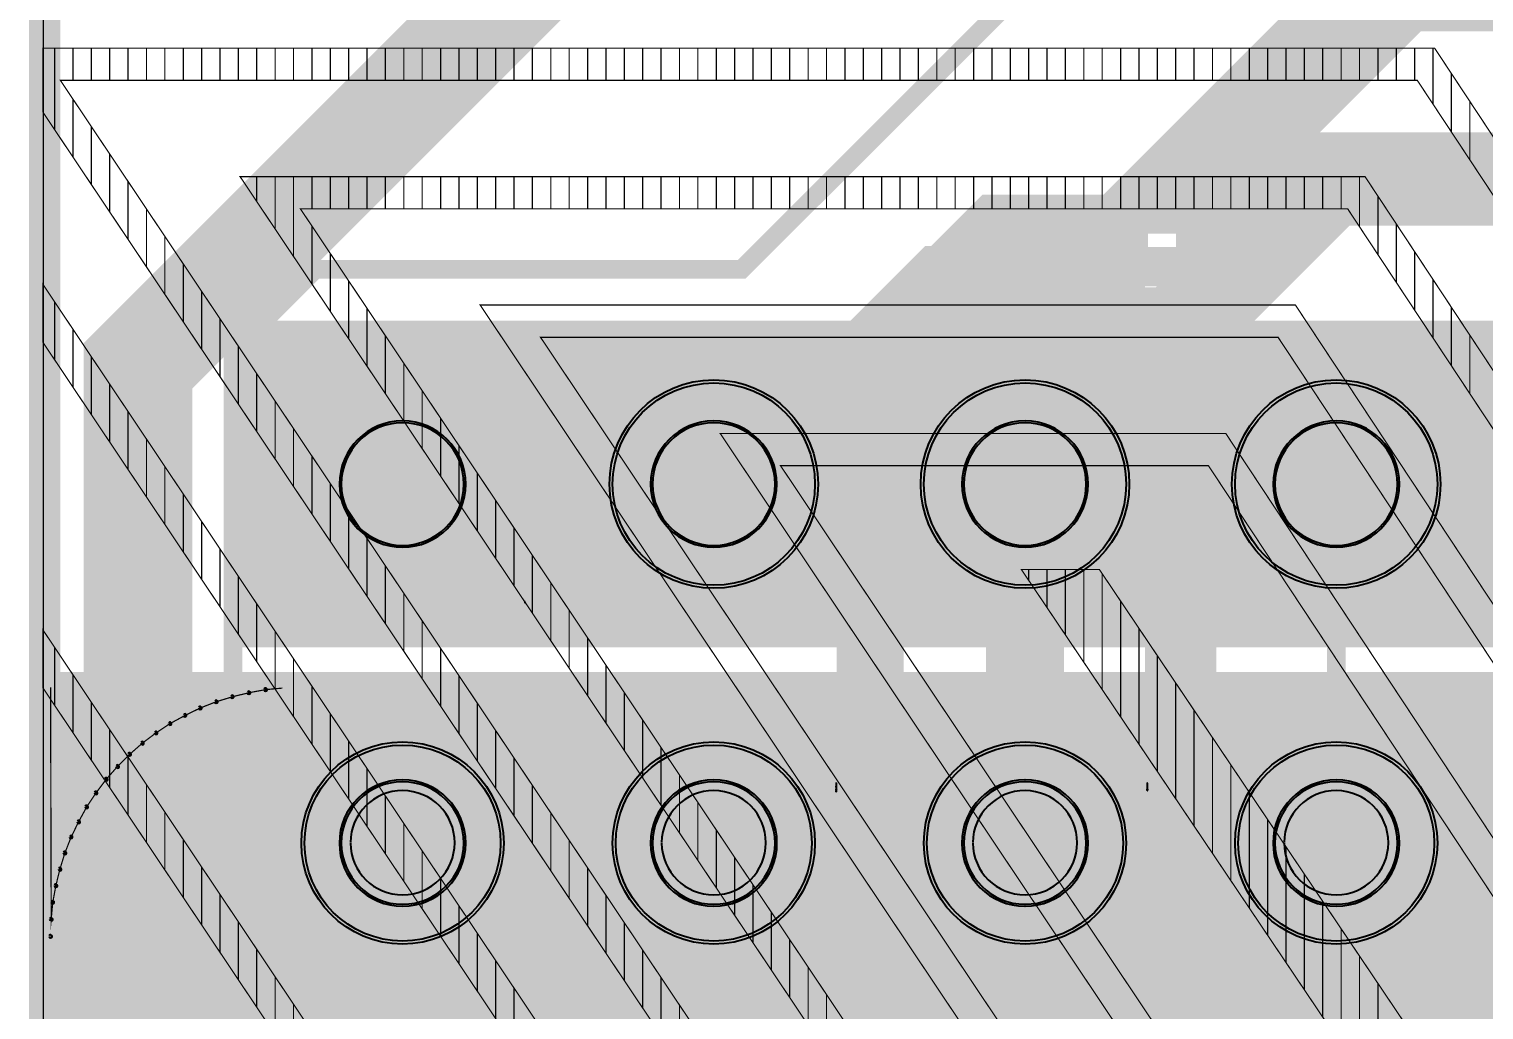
# Model space of a CAD drawing. Extents: x -57 to 2380, y -38 to 1737.
# Drawn here: x -5 to 462.4, y 1083 to 1398.2 of the extents above; entities that cross this region are included whole.
import ezdxf

# ---------------------------------------------------------------- set-up
doc = ezdxf.new("R2010")
doc.units = 9
for name, color, linetype, true_color in [('BoardOutline', 7, 'Continuous', 0xff00ff), ('BottomLayer', 7, 'Continuous', 0x0000ff), ('BottomSolderMaskLayer', 7, 'Continuous', 0xaa00ff), ('Document', 7, 'Continuous', 0xffffff), ('Multi-Layer', 7, 'Continuous', 0xc0c0c0), ('TopLayer', 7, 'Continuous', 0xff0000), ('TopSilkLayer', 7, 'Continuous', 0xffff00), ('TopSolderMaskLayer', 7, 'Continuous', 0x800080)]:
    doc.layers.add(name, color=color, linetype=linetype, true_color=true_color)

msp = doc.modelspace()

# ---------------------------------------------------------------- hatches: boundary and pattern name
at = {"layer": 'BottomSolderMaskLayer'}
for points in [[(81.5, 1218.47), (81.5, 1285.47), (148.5, 1285.47), (148.5, 1218.47)], [(181.5, 1251.97, 1), (248.5, 1251.97, 1)], [(281.5, 1251.97, 1), (348.5, 1251.97, 1)], [(381.5, 1251.97, 1), (448.5, 1251.97, 1)], [(82.5, 1136.61, 1), (147.5, 1136.61, 1)], [(182.5, 1136.61, 1), (247.5, 1136.61, 1)], [(282.5, 1136.61, 1), (347.5, 1136.61, 1)], [(382.5, 1136.61, 1), (447.5, 1136.61, 1)]]:
    msp.add_hatch(color=256, dxfattribs=at).paths.add_polyline_path(points)
at = {"layer": 'Document'}
for points in [[(765, 1201.97), (765, 1301.97), (65, 1301.97), (65, 1201.97)], [(830, 1191.61), (5, 1191.61), (5, 486.61), (830, 486.61)]]:
    msp.add_hatch(color=256, dxfattribs=at).paths.add_polyline_path(points)
at = {"layer": 'Multi-Layer'}
for points in [[(82.5, 1219.47), (82.5, 1284.47), (147.5, 1284.47), (147.5, 1219.47)], [(182.5, 1251.97, 1), (247.5, 1251.97, 1)], [(282.5, 1251.97, 1), (347.5, 1251.97, 1)], [(382.5, 1251.97, 1), (447.5, 1251.97, 1)], [(83.5, 1136.61, 1), (146.5, 1136.61, 1)], [(183.5, 1136.61, 1), (246.5, 1136.61, 1)], [(283.5, 1136.61, 1), (346.5, 1136.61, 1)], [(383.5, 1136.61, 1), (446.5, 1136.61, 1)]]:
    msp.add_hatch(color=256, dxfattribs=at).paths.add_polyline_path(points)
at = {"layer": 'TopSolderMaskLayer'}
for points in [[(81.5, 1218.47), (81.5, 1285.47), (148.5, 1285.47), (148.5, 1218.47)], [(181.5, 1251.97, 1), (248.5, 1251.97, 1)], [(281.5, 1251.97, 1), (348.5, 1251.97, 1)], [(381.5, 1251.97, 1), (448.5, 1251.97, 1)], [(82.5, 1136.61, 1), (147.5, 1136.61, 1)], [(182.5, 1136.61, 1), (247.5, 1136.61, 1)], [(282.5, 1136.61, 1), (347.5, 1136.61, 1)], [(382.5, 1136.61, 1), (447.5, 1136.61, 1)]]:
    msp.add_hatch(color=256, dxfattribs=at).paths.add_polyline_path(points)

# ---------------------------------------------------------------- linework, layer by layer
at = {"layer": 'BoardOutline', "const_width": 10}
msp.add_lwpolyline([(0, 1555.11), (0, 118.11)], dxfattribs=at)
at = {"layer": 'BottomLayer'}
for points, const_width in [([(1900, 215), (1860, 215), (1760, 115), (325, 115), (55, 385), (55, 725), (30, 750), (30, 1290), (160, 1420), (434.96, 1420), (490, 1475.04), (490, 1604.96)], 35), ([(315, 1251.97), (413.03, 1350), (775, 1350), (827, 1350)], 30), ([(1457.91, 794.72), (1457.91, 827.01), (1457.95, 827.05), (1442.95, 827.05), (1235, 1035), (1045, 1035), (786, 1294), (684, 1294), (660, 1270), (660, 1121), (635, 1096), (454.61, 1096), (415, 1135.61), (415, 1136.61), (415, 1251.97)], 6)]:
    msp.add_lwpolyline(points, dxfattribs=dict(at, const_width=const_width))
at = {"layer": 'BottomSolderMaskLayer'}
for points in [[(94.71, 1251.98), (94.71, 1251.96)], [(135.29, 1251.98), (135.29, 1251.96)], [(194.71, 1251.98), (194.71, 1251.96)], [(235.29, 1251.98), (235.29, 1251.96)], [(294.71, 1251.98), (294.71, 1251.96)], [(335.29, 1251.98), (335.29, 1251.96)], [(394.71, 1251.98), (394.71, 1251.96)], [(435.29, 1251.98), (435.29, 1251.96)], [(114.99, 1156.91), (115.01, 1156.91)], [(214.99, 1156.91), (215.01, 1156.91)], [(314.99, 1156.91), (315.01, 1156.91)], [(414.99, 1156.91), (415.01, 1156.91)], [(114.99, 1116.31), (115.01, 1116.31)], [(214.99, 1116.31), (215.01, 1116.31)], [(314.99, 1116.31), (315.01, 1116.31)], [(414.99, 1116.31), (415.01, 1116.31)]]:
    msp.add_lwpolyline(points, close=True, dxfattribs=at)
for centre, radius in [((215, 1251.97), 33.5), ((315, 1251.97), 33.5), ((415, 1251.97), 33.5), ((115, 1136.61), 32.5), ((215, 1136.61), 32.5), ((315, 1136.61), 32.5), ((415, 1136.61), 32.5)]:
    msp.add_circle(centre, radius, dxfattribs=at)
for centre, radius, start, end in [((115, 1251.98), 20.29, 360, 180), ((215, 1251.98), 20.29, 360, 180), ((315, 1251.98), 20.29, 360, 180), ((415, 1251.98), 20.29, 360, 180), ((115, 1251.96), 20.29, 180, 360), ((215, 1251.96), 20.29, 180, 360), ((315, 1251.96), 20.29, 180, 360), ((415, 1251.96), 20.29, 180, 360), ((114.99, 1136.61), 20.3, 450, 270), ((115.01, 1136.61), 20.3, 270, 450), ((214.99, 1136.61), 20.3, 450, 270), ((215.01, 1136.61), 20.3, 270, 450), ((314.99, 1136.61), 20.3, 450, 270), ((315.01, 1136.61), 20.3, 270, 450), ((414.99, 1136.61), 20.3, 450, 270), ((415.01, 1136.61), 20.3, 270, 450)]:
    msp.add_arc(centre, radius, start, end, dxfattribs=at)
at = {"layer": 'Document'}
for points, const_width in [([(-0.4, 1673.17), (2283.06, 1673.17), (2283.06, 836.56), (2283.06, -0.05), (-0.4, -0.05), (-0.4, 836.56), (-0.4, 1673.17)], 0.39), ([(401.89, 1309.51), (593.49, 1019.54), (782.99, 1309.51), (1045.88, 1309.51), (727.92, 830.6), (1045.63, 349.48), (786.61, 349.48), (593.91, 641.68), (403.25, 349.48), (142.92, 349.48), (460.55, 830.49), (139.94, 1309.51), (401.89, 1309.51)], 0.39), ([(162.17, 359.84), (397.64, 359.84), (593.86, 660.56), (792.19, 359.84), (1026.38, 359.84), (715.5, 830.62), (1026.58, 1299.15), (788.59, 1299.15), (593.54, 1000.69), (396.32, 1299.15), (159.33, 1299.15), (472.99, 830.53), (162.17, 359.84)], 0.39), ([(379.52, 1268.23), (593.5, 944.39), (805.15, 1268.23), (968.75, 1268.23), (678.24, 830.66), (968.72, 390.77), (808.67, 390.77), (593.54, 716.95), (380.72, 390.77), (219.47, 390.77), (509.95, 830.65), (217.07, 1268.23), (379.52, 1268.23)], 0.39), ([(238.73, 401.13), (375.11, 401.13), (593.5, 735.83), (814.25, 401.13), (949.47, 401.13), (667.71, 827.81), (665.82, 830.67), (949.44, 1257.87), (810.75, 1257.87), (593.54, 925.53), (373.95, 1257.87), (236.46, 1257.87), (522.39, 830.69), (238.73, 401.13)], 0.39), ([(1.9, 1186.61), (1.9, 486.61), (828.7, 486.61), (828.7, 1186.61), (1.9, 1186.61)], 6), ([(765, 1186.61), (765, 1086.61), (65, 1086.61), (65, 1186.61), (765, 1186.61)], 5)]:
    msp.add_lwpolyline(points, close=True, dxfattribs=dict(at, const_width=const_width))
at = {"layer": 'Document', "const_width": 0.39}
for points in [[(221.69, 1392.06), (215.79, 1392.06), (209.88, 1392.06), (203.98, 1392.06), (198.07, 1392.06), (192.17, 1392.06), (186.26, 1392.06), (180.36, 1392.06), (174.45, 1392.06), (168.54, 1392.06), (162.64, 1392.06), (156.73, 1392.06), (150.83, 1392.06), (144.92, 1392.06), (139.02, 1392.06), (133.11, 1392.06), (127.21, 1392.06), (121.3, 1392.06), (115.4, 1392.06), (109.49, 1392.06), (103.58, 1392.06), (97.68, 1392.06), (91.77, 1392.06), (85.87, 1392.06), (79.96, 1392.06), (74.06, 1392.06), (68.15, 1392.06), (62.25, 1392.06), (56.34, 1392.06), (50.43, 1392.06), (44.53, 1392.06), (38.62, 1392.06), (32.72, 1392.06), (26.81, 1392.06), (20.91, 1392.06), (15, 1392.06), (9.1, 1392.06), (3.19, 1392.06), (-0.54, 1392.06), (-0.54, 1371.48)], [(3.19, 1365.9), (3.19, 1392.06)], [(221.69, 1058.06), (203.98, 1084.53), (156.73, 1155.11), (5.07, 1381.71), (9.1, 1381.71), (15, 1381.71), (20.91, 1381.71), (26.81, 1381.71), (32.72, 1381.71), (38.62, 1381.71), (44.53, 1381.71), (50.43, 1381.71), (56.34, 1381.71), (62.25, 1381.71), (68.15, 1381.71), (74.06, 1381.71), (79.96, 1381.71), (85.87, 1381.71), (91.77, 1381.71), (97.68, 1381.71), (103.58, 1381.71), (109.49, 1381.71), (115.4, 1381.71), (121.3, 1381.71), (127.21, 1381.71), (133.11, 1381.71), (139.02, 1381.71), (144.92, 1381.71), (150.83, 1381.71), (156.73, 1381.71), (162.64, 1381.71), (168.54, 1381.71), (174.45, 1381.71), (180.36, 1381.71), (186.26, 1381.71), (192.17, 1381.71), (198.07, 1381.71), (203.98, 1381.71), (209.88, 1381.71), (215.79, 1381.71), (221.69, 1381.71), (221.69, 1392.06), (227.6, 1392.06), (233.51, 1392.06), (233.51, 1381.71), (227.6, 1381.71), (227.6, 1392.06)], [(9.1, 1381.71), (9.1, 1392.06)], [(15, 1381.71), (15, 1392.06)], [(20.91, 1381.71), (20.91, 1392.06)], [(26.81, 1381.71), (26.81, 1392.06)], [(32.72, 1381.71), (32.72, 1392.06)], [(38.62, 1381.71), (38.62, 1392.06)], [(44.53, 1381.71), (44.53, 1392.06)], [(50.43, 1381.71), (50.43, 1392.06)], [(56.34, 1381.71), (56.34, 1392.06)], [(62.25, 1381.71), (62.25, 1392.06)], [(68.15, 1381.71), (68.15, 1392.06)], [(74.06, 1381.71), (74.06, 1392.06)], [(79.96, 1381.71), (79.96, 1392.06)], [(85.87, 1381.71), (85.87, 1392.06)], [(91.77, 1381.71), (91.77, 1392.06)], [(97.68, 1381.71), (97.68, 1392.06)], [(103.58, 1381.71), (103.58, 1392.06)], [(109.49, 1381.71), (109.49, 1392.06)], [(115.4, 1381.71), (115.4, 1392.06)], [(121.3, 1381.71), (121.3, 1392.06)], [(127.21, 1381.71), (127.21, 1392.06)], [(133.11, 1381.71), (133.11, 1392.06)], [(139.02, 1381.71), (139.02, 1392.06)], [(144.92, 1381.71), (144.92, 1392.06)], [(150.83, 1381.71), (150.83, 1392.06)], [(156.73, 1381.71), (156.73, 1392.06)], [(162.64, 1381.71), (162.64, 1392.06)], [(168.54, 1381.71), (168.54, 1392.06)], [(174.45, 1381.71), (174.45, 1392.06)], [(180.36, 1381.71), (180.36, 1392.06)], [(186.26, 1381.71), (186.26, 1392.06)], [(192.17, 1381.71), (192.17, 1392.06)], [(198.07, 1381.71), (198.07, 1392.06)], [(203.98, 1381.71), (203.98, 1392.06)], [(209.88, 1381.71), (209.88, 1392.06)], [(215.79, 1381.71), (215.79, 1392.06)], [(440.2, 1392.06), (434.29, 1392.06), (428.39, 1392.06), (422.48, 1392.06), (416.58, 1392.06), (410.67, 1392.06), (404.76, 1392.06), (398.86, 1392.06), (392.95, 1392.06), (387.05, 1392.06), (381.14, 1392.06), (375.24, 1392.06), (369.33, 1392.06), (363.43, 1392.06), (357.52, 1392.06), (351.62, 1392.06), (345.71, 1392.06), (339.8, 1392.06), (333.9, 1392.06), (327.99, 1392.06), (322.09, 1392.06), (316.18, 1392.06), (310.28, 1392.06), (304.37, 1392.06), (298.47, 1392.06), (292.56, 1392.06), (286.65, 1392.06), (280.75, 1392.06), (274.84, 1392.06), (268.94, 1392.06), (263.03, 1392.06), (257.13, 1392.06), (251.22, 1392.06), (245.32, 1392.06), (239.41, 1392.06), (233.51, 1392.06)], [(239.41, 1381.71), (239.41, 1392.06)], [(245.32, 1381.71), (245.32, 1392.06)], [(251.22, 1381.71), (251.22, 1392.06)], [(257.13, 1381.71), (257.13, 1392.06)], [(263.03, 1381.71), (263.03, 1392.06)], [(268.94, 1381.71), (268.94, 1392.06)], [(274.84, 1381.71), (274.84, 1392.06)], [(280.75, 1381.71), (280.75, 1392.06)], [(286.65, 1381.71), (286.65, 1392.06)], [(292.56, 1381.71), (292.56, 1392.06)], [(298.47, 1381.71), (298.47, 1392.06)], [(304.37, 1381.71), (304.37, 1392.06)], [(310.28, 1381.71), (310.28, 1392.06)], [(316.18, 1381.71), (316.18, 1392.06)], [(322.09, 1381.71), (322.09, 1392.06)], [(327.99, 1381.71), (327.99, 1392.06)], [(333.9, 1381.71), (333.9, 1392.06)], [(339.8, 1381.71), (339.8, 1392.06)], [(345.71, 1381.71), (345.71, 1392.06)], [(351.62, 1381.71), (351.62, 1392.06)], [(357.52, 1381.71), (357.52, 1392.06)], [(363.43, 1381.71), (363.43, 1392.06)], [(369.33, 1381.71), (369.33, 1392.06)], [(375.24, 1381.71), (375.24, 1392.06)], [(381.14, 1381.71), (381.14, 1392.06)], [(387.05, 1381.71), (387.05, 1392.06)], [(392.95, 1381.71), (392.95, 1392.06)], [(398.86, 1381.71), (398.86, 1392.06)], [(404.76, 1381.71), (404.76, 1392.06)], [(410.67, 1381.71), (410.67, 1392.06)], [(416.58, 1381.71), (416.58, 1392.06)], [(422.48, 1381.71), (422.48, 1392.06)], [(428.39, 1381.71), (428.39, 1392.06)], [(434.29, 1381.71), (434.29, 1392.06)], [(446.1, 1374.08), (446.1, 1392.06), (440.2, 1392.06), (440.2, 1381.71), (441.06, 1381.71), (528.78, 1248.96)], [(475.63, 1348.18), (452.01, 1383.92), (446.63, 1392.06), (446.1, 1392.06)], [(446.63, 1392.06), (593.45, 1169.88), (738.66, 1392.06)], [(452.01, 1365.14), (452.01, 1383.92)], [(5.07, 1381.71), (374.19, 830.22), (9.05, 277.28)], [(227.6, 1381.71), (221.69, 1381.71)], [(233.51, 1381.71), (239.41, 1381.71), (245.32, 1381.71), (251.22, 1381.71), (257.13, 1381.71), (263.03, 1381.71), (268.94, 1381.71), (274.84, 1381.71), (280.75, 1381.71), (286.65, 1381.71), (292.56, 1381.71), (298.47, 1381.71), (304.37, 1381.71), (310.28, 1381.71), (316.18, 1381.71), (322.09, 1381.71), (327.99, 1381.71), (333.9, 1381.71), (339.8, 1381.71), (345.71, 1381.71), (351.62, 1381.71), (357.52, 1381.71), (363.43, 1381.71), (369.33, 1381.71), (375.24, 1381.71), (381.14, 1381.71), (387.05, 1381.71), (392.95, 1381.71), (398.86, 1381.71), (404.76, 1381.71), (410.67, 1381.71), (416.58, 1381.71), (422.48, 1381.71), (428.39, 1381.71), (434.29, 1381.71), (440.2, 1381.71)], [(744.26, 1381.71), (593.5, 1151.02), (441.06, 1381.71)], [(9.1, 1357.07), (9.1, 1375.69)], [(457.91, 1356.2), (457.91, 1374.99)], [(361.76, 830.18), (-0.54, 1371.48), (9.1, 1357.07), (15, 1348.25), (20.91, 1339.43), (26.81, 1330.6), (44.53, 1304.13), (68.15, 1268.84), (74.06, 1260.02), (97.68, 1224.73), (103.58, 1215.9), (109.49, 1207.08), (127.21, 1180.61), (133.11, 1171.79), (139.02, 1162.96), (156.73, 1136.49), (162.64, 1127.67), (168.54, 1118.85), (174.45, 1110.02), (192.17, 1083.56), (221.69, 1039.44)], [(15, 1348.25), (15, 1366.87)], [(20.91, 1339.43), (20.91, 1358.04)], [(257.13, 1079.08), (227.6, 1123.19), (215.79, 1140.84), (186.26, 1184.95), (168.54, 1211.42), (139.02, 1255.53), (121.3, 1282), (109.49, 1299.64), (97.68, 1317.29), (91.77, 1326.11), (82.19, 1340.42), (85.87, 1340.42), (91.77, 1340.42), (97.68, 1340.42), (103.58, 1340.42), (109.49, 1340.42), (115.4, 1340.42), (121.3, 1340.42), (127.21, 1340.42), (133.11, 1340.42), (139.02, 1340.42), (144.92, 1340.42), (150.83, 1340.42), (156.73, 1340.42), (162.64, 1340.42), (168.54, 1340.42), (174.45, 1340.42), (180.36, 1340.42), (186.26, 1340.42), (192.17, 1340.42), (198.07, 1340.42), (203.98, 1340.42), (209.88, 1340.42), (215.79, 1340.42), (221.69, 1340.42), (227.6, 1340.42), (233.51, 1340.42), (239.41, 1340.42), (245.32, 1340.42), (251.22, 1340.42), (251.22, 1350.78), (245.32, 1350.78), (239.41, 1350.78), (233.51, 1350.78), (227.6, 1350.78), (221.69, 1350.78), (215.79, 1350.78), (209.88, 1350.78), (203.98, 1350.78), (198.07, 1350.78), (192.17, 1350.78), (186.26, 1350.78), (180.36, 1350.78), (174.45, 1350.78), (168.54, 1350.78), (162.64, 1350.78), (156.73, 1350.78), (150.83, 1350.78), (144.92, 1350.78), (139.02, 1350.78), (133.11, 1350.78), (127.21, 1350.78), (121.3, 1350.78), (115.4, 1350.78), (109.49, 1350.78), (103.58, 1350.78), (97.68, 1350.78), (91.77, 1350.78), (85.87, 1350.78), (79.96, 1350.78), (74.06, 1350.78), (68.15, 1350.78), (62.8, 1350.78), (68.15, 1342.78), (97.68, 1298.67), (115.4, 1272.2), (121.3, 1263.38), (133.11, 1245.73), (150.83, 1219.27), (168.54, 1192.8), (186.26, 1166.33), (203.98, 1139.86), (209.88, 1131.04), (221.69, 1113.39), (239.41, 1086.93), (257.13, 1060.46)], [(411.16, 830.34), (62.8, 1350.78)], [(68.15, 1342.78), (68.15, 1350.78)], [(74.06, 1333.96), (74.06, 1350.78)], [(79.96, 1325.14), (79.96, 1350.78)], [(85.87, 1340.42), (85.87, 1350.78)], [(91.77, 1340.42), (91.77, 1350.78)], [(97.68, 1340.42), (97.68, 1350.78)], [(103.58, 1340.42), (103.58, 1350.78)], [(109.49, 1340.42), (109.49, 1350.78)], [(115.4, 1340.42), (115.4, 1350.78)], [(121.3, 1340.42), (121.3, 1350.78)], [(127.21, 1340.42), (127.21, 1350.78)], [(133.11, 1340.42), (133.11, 1350.78)], [(139.02, 1340.42), (139.02, 1350.78)], [(144.92, 1340.42), (144.92, 1350.78)], [(150.83, 1340.42), (150.83, 1350.78)], [(156.73, 1340.42), (156.73, 1350.78)], [(162.64, 1340.42), (162.64, 1350.78)], [(168.54, 1340.42), (168.54, 1350.78)], [(174.45, 1340.42), (174.45, 1350.78)], [(180.36, 1340.42), (180.36, 1350.78)], [(186.26, 1340.42), (186.26, 1350.78)], [(192.17, 1340.42), (192.17, 1350.78)], [(198.07, 1340.42), (198.07, 1350.78)], [(203.98, 1340.42), (203.98, 1350.78)], [(209.88, 1340.42), (209.88, 1350.78)], [(215.79, 1340.42), (215.79, 1350.78)], [(221.69, 1340.42), (221.69, 1350.78)], [(227.6, 1340.42), (227.6, 1350.78)], [(233.51, 1340.42), (233.51, 1350.78)], [(239.41, 1340.42), (239.41, 1350.78)], [(245.32, 1340.42), (245.32, 1350.78)], [(257.13, 1350.78), (251.22, 1350.78)], [(263.03, 1340.42), (263.03, 1350.78), (257.13, 1350.78), (257.13, 1340.42), (263.03, 1340.42), (268.94, 1340.42), (274.84, 1340.42), (280.75, 1340.42), (286.65, 1340.42), (292.56, 1340.42), (298.47, 1340.42), (304.37, 1340.42), (310.28, 1340.42), (316.18, 1340.42), (322.09, 1340.42), (327.99, 1340.42), (333.9, 1340.42), (339.8, 1340.42), (345.71, 1340.42), (351.62, 1340.42), (357.52, 1340.42), (363.43, 1340.42), (369.33, 1340.42), (375.24, 1340.42), (381.14, 1340.42), (387.05, 1340.42), (392.95, 1340.42), (398.86, 1340.42), (404.76, 1340.42), (410.67, 1340.42), (416.58, 1340.42)], [(416.58, 1350.78), (410.67, 1350.78), (404.76, 1350.78), (398.86, 1350.78), (392.95, 1350.78), (387.05, 1350.78), (381.14, 1350.78), (375.24, 1350.78), (369.33, 1350.78), (363.43, 1350.78), (357.52, 1350.78), (351.62, 1350.78), (345.71, 1350.78), (339.8, 1350.78), (333.9, 1350.78), (327.99, 1350.78), (322.09, 1350.78), (316.18, 1350.78), (310.28, 1350.78), (304.37, 1350.78), (298.47, 1350.78), (292.56, 1350.78), (286.65, 1350.78), (280.75, 1350.78), (274.84, 1350.78), (268.94, 1350.78), (263.03, 1350.78)], [(268.94, 1340.42), (268.94, 1350.78)], [(274.84, 1340.42), (274.84, 1350.78)], [(280.75, 1340.42), (280.75, 1350.78)], [(286.65, 1340.42), (286.65, 1350.78)], [(292.56, 1340.42), (292.56, 1350.78)], [(298.47, 1340.42), (298.47, 1350.78)], [(304.37, 1340.42), (304.37, 1350.78)], [(310.28, 1340.42), (310.28, 1350.78)], [(316.18, 1340.42), (316.18, 1350.78)], [(322.09, 1340.42), (322.09, 1350.78)], [(327.99, 1340.42), (327.99, 1350.78)], [(333.9, 1340.42), (333.9, 1350.78)], [(339.8, 1340.42), (339.8, 1350.78)], [(345.71, 1340.42), (345.71, 1350.78)], [(351.62, 1340.42), (351.62, 1350.78)], [(357.52, 1340.42), (357.52, 1350.78)], [(363.43, 1340.42), (363.43, 1350.78)], [(369.33, 1340.42), (369.33, 1350.78)], [(375.24, 1340.42), (375.24, 1350.78)], [(381.14, 1340.42), (381.14, 1350.78)], [(387.05, 1340.42), (387.05, 1350.78)], [(392.95, 1340.42), (392.95, 1350.78)], [(398.86, 1340.42), (398.86, 1350.78)], [(404.76, 1340.42), (404.76, 1350.78)], [(410.67, 1340.42), (410.67, 1350.78)], [(422.48, 1334.69), (422.48, 1350.78), (416.58, 1350.78), (416.58, 1340.42), (418.69, 1340.42), (434.29, 1316.81), (452.01, 1290), (457.91, 1281.06), (475.63, 1254.25)], [(463.82, 1290.91), (446.1, 1317.72), (424.26, 1350.78), (422.48, 1350.78)], [(424.26, 1350.78), (593.46, 1094.72), (760.83, 1350.78)], [(26.81, 1330.6), (26.81, 1349.22)], [(428.39, 1325.75), (428.39, 1344.53)], [(32.72, 1321.78), (32.72, 1340.4)], [(82.19, 1340.42), (423.6, 830.38), (85.61, 318.57)], [(257.13, 1340.42), (251.22, 1340.42)], [(593.51, 1075.86), (418.69, 1340.42)], [(85.87, 1316.31), (85.87, 1334.93)], [(434.29, 1316.81), (434.29, 1335.6)], [(38.62, 1312.96), (38.62, 1331.57)], [(44.53, 1304.13), (44.53, 1322.75)], [(91.77, 1307.49), (91.77, 1326.11)], [(440.2, 1307.88), (440.2, 1326.66)], [(312.35, 830.04), (-0.54, 1297.52), (-0.54, 1316.13), (9.1, 1301.73), (20.91, 1284.08), (32.72, 1266.44), (44.53, 1248.79), (56.34, 1231.14), (68.15, 1213.5), (79.96, 1195.85), (91.77, 1178.21), (103.58, 1160.56), (115.4, 1142.91), (127.21, 1125.27), (139.02, 1107.62), (150.83, 1089.98), (162.64, 1072.33)], [(50.43, 1295.31), (50.43, 1313.93)], [(97.68, 1298.67), (97.68, 1317.29)], [(446.1, 1298.94), (446.1, 1317.72)], [(3.19, 1291.94), (3.19, 1310.55)], [(452.01, 1290), (452.01, 1308.79)], [(56.34, 1286.49), (56.34, 1305.1)], [(103.58, 1289.85), (103.58, 1308.47)], [(9.1, 1283.11), (9.1, 1301.73)], [(109.49, 1281.02), (109.49, 1299.64)], [(457.91, 1281.06), (457.91, 1299.85)], [(62.25, 1277.66), (62.25, 1296.28)], [(15, 1274.29), (15, 1292.91)], [(115.4, 1272.2), (115.4, 1290.82)], [(68.15, 1268.84), (68.15, 1287.46)], [(20.91, 1265.47), (20.91, 1284.08)], [(121.3, 1263.38), (121.3, 1282)], [(74.06, 1260.02), (74.06, 1278.64)], [(26.81, 1256.64), (26.81, 1275.26)], [(127.21, 1254.56), (127.21, 1273.18)], [(79.96, 1251.2), (79.96, 1269.81)], [(32.72, 1247.82), (32.72, 1266.44)], [(133.11, 1245.73), (133.11, 1264.35)], [(38.62, 1239), (38.62, 1257.61)], [(85.87, 1242.37), (85.87, 1260.99)], [(139.02, 1236.91), (139.02, 1255.53)], [(44.53, 1230.17), (44.53, 1248.79)], [(91.77, 1233.55), (91.77, 1252.17)], [(97.68, 1224.73), (97.68, 1243.34)], [(144.92, 1228.09), (144.92, 1246.71)], [(50.43, 1221.35), (50.43, 1239.97)], [(103.58, 1215.9), (103.58, 1234.52)], [(150.83, 1219.27), (150.83, 1237.89)], [(56.34, 1212.53), (56.34, 1231.14)], [(109.49, 1207.08), (109.49, 1225.7)], [(156.73, 1210.44), (156.73, 1229.06)], [(322.09, 1212.26), (322.09, 1224.54), (316.18, 1224.54), (313.82, 1224.54), (316.18, 1221.03), (357.52, 1159.61), (363.43, 1150.84), (369.33, 1142.07), (375.24, 1133.29), (404.76, 1089.43), (579.8, 829.38)], [(319.35, 442.31), (579.8, 829.38), (313.82, 1224.54)], [(316.18, 1221.03), (316.18, 1224.54)], [(322.09, 1224.54), (327.99, 1224.54)], [(446.1, 1065.18), (428.39, 1091.51), (422.48, 1100.28), (410.67, 1117.84), (392.95, 1144.17), (375.24, 1170.5), (369.33, 1179.27), (357.52, 1196.83), (338.88, 1224.54), (333.9, 1224.54), (327.99, 1224.54), (327.99, 1203.48)], [(333.9, 1194.71), (333.9, 1224.54)], [(338.88, 1224.54), (592.28, 847.93), (844.07, 1222.13)], [(62.25, 1203.7), (62.25, 1222.32)], [(162.64, 1201.62), (162.64, 1220.24)], [(339.8, 1185.94), (339.8, 1223.16)], [(115.4, 1198.26), (115.4, 1216.87)], [(68.15, 1194.88), (68.15, 1213.5)], [(168.54, 1192.8), (168.54, 1211.42)], [(345.71, 1177.16), (345.71, 1214.38)], [(121.3, 1189.43), (121.3, 1208.05)], [(238.18, 829.81), (56.34, 1101.48), (32.72, 1136.77), (15, 1163.24), (9.1, 1172.06), (-0.54, 1186.46), (-0.54, 1205.08), (9.1, 1190.68), (15, 1181.86), (32.72, 1155.39), (50.43, 1128.92), (56.34, 1120.1), (74.06, 1093.63), (91.77, 1067.16)], [(74.06, 1186.06), (74.06, 1204.68)], [(174.45, 1183.98), (174.45, 1202.6)], [(351.62, 1168.39), (351.62, 1205.6)], [(3.19, 1180.88), (3.19, 1199.5)], [(127.21, 1180.61), (127.21, 1199.23)], [(357.52, 1159.61), (357.52, 1196.83)], [(79.96, 1177.24), (79.96, 1195.85)], [(180.36, 1175.15), (180.36, 1193.77)], [(9.1, 1172.06), (9.1, 1190.68)], [(133.11, 1171.79), (133.11, 1190.4)], [(363.43, 1150.84), (363.43, 1188.05)], [(76.4, 1186.41), (71, 1185.91), (65.6, 1184.91), (60.3, 1183.61), (55.1, 1182.01), (50, 1180.01), (45.1, 1177.61), (40.3, 1175.01), (35.8, 1172.01), (31.4, 1168.71), (27.3, 1165.11), (23.4, 1161.21), (19.8, 1157.11), (16.5, 1152.71), (13.5, 1148.21), (10.9, 1143.41), (8.5, 1138.51), (6.5, 1133.41), (4.9, 1128.21), (3.6, 1122.91), (2.6, 1117.51), (2.1, 1112.11), (1.9, 1186.61)], [(85.87, 1168.41), (85.87, 1187.03)], [(186.26, 1166.33), (186.26, 1184.95)], [(15, 1163.24), (15, 1181.86)], [(91.77, 1159.59), (91.77, 1178.21)], [(139.02, 1162.96), (139.02, 1181.58)], [(369.33, 1142.07), (369.33, 1179.27)], [(192.17, 1157.51), (192.17, 1176.13)], [(20.91, 1154.41), (20.91, 1173.03)], [(97.68, 1150.77), (97.68, 1169.38)], [(144.92, 1154.14), (144.92, 1172.76)], [(375.24, 1133.29), (375.24, 1170.5)], [(26.81, 1145.59), (26.81, 1164.21)], [(150.83, 1145.32), (150.83, 1163.94)], [(198.07, 1148.69), (198.07, 1167.31)], [(103.58, 1141.94), (103.58, 1160.56)], [(381.14, 1124.52), (381.14, 1161.72)], [(32.72, 1136.77), (32.72, 1155.39)], [(156.73, 1136.49), (156.73, 1155.11)], [(203.98, 1139.86), (203.98, 1158.48)], [(109.49, 1133.12), (109.49, 1151.74)], [(254.3, 1153.71), (254.4, 1153.81), (253.9, 1153.81)], [(354.3, 1153.71), (354.4, 1153.81), (353.9, 1153.81)], [(387.05, 1115.75), (387.05, 1152.94)], [(38.62, 1127.95), (38.62, 1146.57)], [(162.64, 1127.67), (162.64, 1146.29)], [(209.88, 1131.04), (209.88, 1149.66)], [(115.4, 1124.3), (115.4, 1142.91)], [(215.79, 1122.22), (215.79, 1140.84)], [(392.95, 1106.97), (392.95, 1144.17)], [(44.53, 1119.12), (44.53, 1137.74)], [(168.54, 1118.85), (168.54, 1137.47)], [(121.3, 1115.47), (121.3, 1134.09)], [(221.69, 1113.39), (221.69, 1132.02)], [(398.86, 1098.2), (398.86, 1135.39)], [(50.43, 1110.3), (50.43, 1128.92)], [(174.45, 1110.02), (174.45, 1128.64)], [(404.76, 1089.43), (404.76, 1126.61)], [(127.21, 1106.65), (127.21, 1125.27)], [(227.6, 1104.57), (227.6, 1123.19)], [(56.34, 1101.48), (56.34, 1120.1)], [(180.36, 1101.2), (180.36, 1119.82)], [(410.67, 1080.65), (410.67, 1117.84)], [(133.11, 1097.83), (133.11, 1116.45)], [(233.51, 1095.75), (233.51, 1114.37)], [(62.25, 1092.66), (62.25, 1111.28)], [(186.26, 1092.38), (186.26, 1111)], [(416.58, 1071.88), (416.58, 1109.06)], [(139.02, 1089), (139.02, 1107.62)], [(239.41, 1086.93), (239.41, 1105.55)], [(68.15, 1083.83), (68.15, 1102.45)], [(144.92, 1080.18), (144.92, 1098.8)], [(192.17, 1083.56), (192.17, 1102.17)], [(422.48, 1063.1), (422.48, 1100.28)], [(245.32, 1078.1), (245.32, 1096.72)], [(74.06, 1075.01), (74.06, 1093.63)], [(150.83, 1071.36), (150.83, 1089.98)], [(198.07, 1074.73), (198.07, 1093.35)], [(428.39, 1054.33), (428.39, 1091.51)], [(79.96, 1066.19), (79.96, 1084.81)], [(203.98, 1065.91), (203.98, 1084.53)], [(251.22, 1069.28), (251.22, 1087.9)]]:
    msp.add_lwpolyline(points, dxfattribs=at)
at = {"layer": 'Document'}
for centre, radius, start, end in [((154.33, 1214.06), 0.05, 66.8699, 6.8699), ((154.33, 1213.96), 0.05, 66.8699, 6.8699), ((60.3, 1183.62), 0.5, 181.0521, 160.0233), ((60.3, 1183.62), 0.5, 181.0521, 160.0233), ((60.3, 1183.62), 0.5, 181.0521, 160.0233), ((65.6, 1184.92), 0.5, 181.0521, 160.0233), ((65.6, 1184.92), 0.5, 181.0521, 160.0233), ((65.6, 1184.92), 0.5, 181.0521, 160.0233), ((71, 1185.92), 0.5, 181.0521, 160.0233), ((71, 1185.92), 0.5, 181.0521, 160.0233), ((71, 1185.92), 0.5, 181.0521, 160.0233), ((45.1, 1177.62), 0.5, 181.0521, 160.0233), ((45.1, 1177.62), 0.5, 181.0521, 160.0233), ((45.1, 1177.62), 0.5, 181.0521, 160.0233), ((50, 1180.02), 0.5, 181.0521, 160.0233), ((50, 1180.02), 0.5, 181.0521, 160.0233), ((50, 1180.02), 0.5, 181.0521, 160.0233), ((55.1, 1182.02), 0.5, 181.0521, 160.0233), ((55.1, 1182.02), 0.5, 181.0521, 160.0233), ((55.1, 1182.02), 0.5, 181.0521, 160.0233), ((40.3, 1175.02), 0.5, 181.0521, 160.0233), ((40.3, 1175.02), 0.5, 181.0521, 160.0233), ((40.3, 1175.02), 0.5, 181.0521, 160.0233), ((31.4, 1168.72), 0.5, 181.0521, 160.0233), ((31.4, 1168.72), 0.5, 181.0521, 160.0233), ((31.4, 1168.72), 0.5, 181.0521, 160.0233), ((35.8, 1172.02), 0.5, 181.0521, 160.0233), ((35.8, 1172.02), 0.5, 181.0521, 160.0233), ((35.8, 1172.02), 0.5, 181.0521, 160.0233), ((27.3, 1165.12), 0.5, 181.0521, 160.0233), ((27.3, 1165.12), 0.5, 181.0521, 160.0233), ((27.3, 1165.12), 0.5, 181.0521, 160.0233), ((23.4, 1161.22), 0.5, 181.0521, 160.0233), ((23.4, 1161.22), 0.5, 181.0521, 160.0233), ((23.4, 1161.22), 0.5, 181.0521, 160.0233), ((19.8, 1157.12), 0.5, 181.0521, 160.0233), ((19.8, 1157.12), 0.5, 181.0521, 160.0233), ((19.8, 1157.12), 0.5, 181.0521, 160.0233), ((254.33, 1155.86), 0.05, 66.8699, 6.8699), ((254.33, 1155.76), 0.05, 66.8699, 6.8699), ((254.33, 1155.66), 0.05, 66.8699, 6.8699), ((254.33, 1155.56), 0.05, 66.8699, 6.8699), ((254.33, 1155.46), 0.05, 66.8699, 6.8699), ((254.33, 1155.36), 0.05, 66.8699, 6.8699), ((254.33, 1155.26), 0.05, 66.8699, 6.8699), ((254.33, 1155.16), 0.05, 66.8699, 6.8699), ((254.33, 1155.06), 0.05, 66.8699, 6.8699), ((254.33, 1154.96), 0.05, 66.8699, 6.8699), ((254.33, 1154.86), 0.05, 66.8699, 6.8699), ((254.33, 1154.76), 0.05, 66.8699, 6.8699), ((254.33, 1154.66), 0.05, 66.8699, 6.8699), ((254.33, 1154.56), 0.05, 66.8699, 6.8699), ((354.33, 1155.86), 0.05, 66.8699, 6.8699), ((354.33, 1155.76), 0.05, 66.8699, 6.8699), ((354.33, 1155.66), 0.05, 66.8699, 6.8699), ((354.33, 1155.56), 0.05, 66.8699, 6.8699), ((354.33, 1155.46), 0.05, 66.8699, 6.8699), ((354.33, 1155.36), 0.05, 66.8699, 6.8699), ((354.33, 1155.26), 0.05, 66.8699, 6.8699), ((354.33, 1155.16), 0.05, 66.8699, 6.8699), ((354.33, 1155.06), 0.05, 66.8699, 6.8699), ((354.33, 1154.96), 0.05, 66.8699, 6.8699), ((354.33, 1154.86), 0.05, 66.8699, 6.8699), ((354.33, 1154.76), 0.05, 66.8699, 6.8699), ((354.33, 1154.66), 0.05, 66.8699, 6.8699), ((354.33, 1154.56), 0.05, 66.8699, 6.8699), ((16.5, 1152.72), 0.5, 181.0521, 160.0233), ((16.5, 1152.72), 0.5, 181.0521, 160.0233), ((16.5, 1152.72), 0.5, 181.0521, 160.0233), ((115, 1136.7), 16.75, 180.3079, 179.6921), ((115, 1136.7), 16.75, 180.3079, 179.6921), ((215, 1136.7), 16.75, 180.3079, 179.6921), ((215, 1136.7), 16.75, 180.3079, 179.6921), ((254.23, 1153.76), 0.05, 66.8699, 6.8699), ((254.33, 1154.46), 0.05, 66.8699, 6.8699), ((254.33, 1154.36), 0.05, 66.8699, 6.8699), ((254.33, 1154.26), 0.05, 66.8699, 6.8699), ((254.33, 1154.16), 0.05, 66.8699, 6.8699), ((254.33, 1154.06), 0.05, 66.8699, 6.8699), ((254.33, 1153.96), 0.05, 66.8699, 6.8699), ((254.33, 1153.86), 0.05, 66.8699, 6.8699), ((254.33, 1153.76), 0.05, 66.8699, 6.8699), ((254.33, 1153.66), 0.05, 66.8699, 6.8699), ((254.33, 1153.56), 0.05, 66.8699, 6.8699), ((254.33, 1153.46), 0.05, 66.8699, 6.8699), ((254.33, 1153.36), 0.05, 66.8699, 6.8699), ((254.33, 1153.26), 0.05, 66.8699, 6.8699), ((254.33, 1153.16), 0.05, 66.8699, 6.8699), ((315, 1136.7), 16.75, 180.3079, 179.6921), ((315, 1136.7), 16.75, 180.3079, 179.6921), ((354.23, 1153.76), 0.05, 66.8699, 6.8699), ((354.33, 1154.46), 0.05, 66.8699, 6.8699), ((354.33, 1154.36), 0.05, 66.8699, 6.8699), ((354.33, 1154.26), 0.05, 66.8699, 6.8699), ((354.33, 1154.16), 0.05, 66.8699, 6.8699), ((354.33, 1154.06), 0.05, 66.8699, 6.8699), ((354.33, 1153.96), 0.05, 66.8699, 6.8699), ((354.33, 1153.86), 0.05, 66.8699, 6.8699), ((354.33, 1153.76), 0.05, 66.8699, 6.8699), ((354.33, 1153.66), 0.05, 66.8699, 6.8699), ((354.33, 1153.56), 0.05, 66.8699, 6.8699), ((415, 1136.7), 16.75, 180.3079, 179.6921), ((415, 1136.7), 16.75, 180.3079, 179.6921), ((13.5, 1148.22), 0.5, 181.0521, 160.0233), ((13.5, 1148.22), 0.5, 181.0521, 160.0233), ((13.5, 1148.22), 0.5, 181.0521, 160.0233), ((10.9, 1143.42), 0.5, 181.0521, 160.0233), ((10.9, 1143.42), 0.5, 181.0521, 160.0233), ((10.9, 1143.42), 0.5, 181.0521, 160.0233), ((8.5, 1138.52), 0.5, 181.0521, 160.0233), ((8.5, 1138.52), 0.5, 181.0521, 160.0233), ((8.5, 1138.52), 0.5, 181.0521, 160.0233), ((6.5, 1133.42), 0.5, 181.0521, 160.0233), ((6.5, 1133.42), 0.5, 181.0521, 160.0233), ((6.5, 1133.42), 0.5, 181.0521, 160.0233), ((4.9, 1128.22), 0.5, 181.0521, 160.0233), ((4.9, 1128.22), 0.5, 181.0521, 160.0233), ((4.9, 1128.22), 0.5, 181.0521, 160.0233), ((3.6, 1122.92), 0.5, 181.0521, 160.0233), ((3.6, 1122.92), 0.5, 181.0521, 160.0233), ((3.6, 1122.92), 0.5, 181.0521, 160.0233), ((2.6, 1117.52), 0.5, 181.0521, 160.0233), ((2.6, 1117.52), 0.5, 181.0521, 160.0233), ((2.6, 1117.52), 0.5, 181.0521, 160.0233), ((2.1, 1112.12), 0.5, 181.0521, 160.0233), ((2.1, 1112.12), 0.5, 181.0521, 160.0233), ((2.1, 1112.12), 0.5, 181.0521, 160.0233), ((1.9, 1106.62), 0.5, 181.0521, 160.0233), ((1.9, 1106.62), 0.5, 181.0521, 160.0233), ((1.9, 1106.62), 0.5, 181.0521, 160.0233)]:
    msp.add_arc(centre, radius, start, end, dxfattribs=at)
at = {"layer": 'Multi-Layer'}
for points in [[(95.32, 1251.98), (95.32, 1251.96)], [(134.68, 1251.98), (134.68, 1251.96)], [(195.32, 1251.98), (195.32, 1251.96)], [(234.68, 1251.98), (234.68, 1251.96)], [(295.32, 1251.98), (295.32, 1251.96)], [(334.68, 1251.98), (334.68, 1251.96)], [(395.32, 1251.98), (395.32, 1251.96)], [(434.68, 1251.98), (434.68, 1251.96)], [(114.99, 1156.29), (115.01, 1156.29)], [(215, 1156.29), (215, 1156.29)], [(315, 1156.29), (315, 1156.29)], [(415, 1156.29), (415, 1156.29)], [(114.99, 1116.93), (115.01, 1116.93)], [(215, 1116.93), (215, 1116.93)], [(315, 1116.93), (315, 1116.93)], [(415, 1116.93), (415, 1116.93)]]:
    msp.add_lwpolyline(points, close=True, dxfattribs=at)
for centre, radius in [((215, 1251.97), 32.5), ((315, 1251.97), 32.5), ((415, 1251.97), 32.5), ((115, 1136.61), 31.5), ((215, 1136.61), 31.5), ((315, 1136.61), 31.5), ((415, 1136.61), 31.5)]:
    msp.add_circle(centre, radius, dxfattribs=at)
for centre, start, end in [((115, 1251.98), 360, 180), ((215, 1251.98), 360, 180), ((315, 1251.98), 360, 180), ((415, 1251.98), 360, 180), ((115, 1251.96), 180, 360), ((215, 1251.96), 180, 360), ((315, 1251.96), 180, 360), ((415, 1251.96), 180, 360), ((114.99, 1136.61), 450, 270), ((115.01, 1136.61), 270, 450), ((215, 1136.61), 450, 270), ((215, 1136.61), 270, 450), ((315, 1136.61), 450, 270), ((315, 1136.61), 270, 450), ((415, 1136.61), 450, 270), ((415, 1136.61), 270, 450)]:
    msp.add_arc(centre, 19.68, start, end, dxfattribs=at)
at = {"layer": 'TopLayer'}
for points, const_width in [([(321.56, 1593.42), (321.56, 1418.56), (224, 1321), (87, 1321), (60.5, 1294.5), (60.5, 1081.5), (142, 1000), (158.12, 1000), (263.52, 894.6)], 6), ([(354.5, 1332.5), (354.5, 1334.5), (435, 1415), (529.96, 1415), (590, 1475.04)], 35), ([(359.5, 1059.04), (359.5, 1073.68), (358.5, 1074.68), (358.5, 1093.32), (360, 1094.82), (360, 1055.82), (370, 1065.82), (370, 1079), (370, 1112), (370, 1283), (370, 1348), (374, 1352)], 13), ([(354.5, 1332.5), (306.5, 1332.5), (295, 1321), (303, 1313), (347, 1313)], 25), ([(295, 1321), (286, 1321), (262, 1297), (262, 1112), (298, 1076), (332, 1076), (341, 1076)], 15), ([(360, 1094.82), (360, 1321.67), (355.68, 1321.67), (347, 1313), (343, 1309), (344, 1309), (370, 1283)], 13), ([(303, 1309), (284, 1309)], 25), ([(344, 1309), (360, 1309), (360, 1315)], 13), ([(284, 1309), (270, 1295)], 13), ([(343, 1309), (303, 1309)], 13), ([(472.48, 981.49), (472.48, 1004), (472.48, 1023.52), (470, 1026), (462, 1034), (450.5, 1045.5), (394.5, 1045.5), (386.5, 1045.5), (368, 1064), (346, 1086), (300.1, 1086), (270, 1116.1), (270, 1295)], 12), ([(315, 1136.61), (315, 1251.97)], 25), ([(346, 1086), (346, 1088), (370, 1112)], 13), ([(370, 1079), (425.65, 1023.34), (463.35, 1033.36)], 13)]:
    msp.add_lwpolyline(points, dxfattribs=dict(at, const_width=const_width))
at = {"layer": 'TopSilkLayer', "const_width": 5}
for points in [[(65, 1201.97), (65, 1301.97), (765, 1301.97), (765, 1201.97), (65, 1201.97)], [(1.9, 1186.61), (1.9, 486.61), (828.7, 486.61), (828.7, 1186.61), (1.9, 1186.61)]]:
    msp.add_lwpolyline(points, close=True, dxfattribs=at)
msp.add_lwpolyline([(765, 1186.61), (765, 1086.61), (65, 1086.61), (65, 1186.61)], dxfattribs=at)
at = {"layer": 'TopSolderMaskLayer'}
for points in [[(94.71, 1251.98), (94.71, 1251.96)], [(135.29, 1251.98), (135.29, 1251.96)], [(194.71, 1251.98), (194.71, 1251.96)], [(235.29, 1251.98), (235.29, 1251.96)], [(294.71, 1251.98), (294.71, 1251.96)], [(335.29, 1251.98), (335.29, 1251.96)], [(394.71, 1251.98), (394.71, 1251.96)], [(435.29, 1251.98), (435.29, 1251.96)], [(114.99, 1156.91), (115.01, 1156.91)], [(214.99, 1156.91), (215.01, 1156.91)], [(314.99, 1156.91), (315.01, 1156.91)], [(414.99, 1156.91), (415.01, 1156.91)], [(114.99, 1116.31), (115.01, 1116.31)], [(214.99, 1116.31), (215.01, 1116.31)], [(314.99, 1116.31), (315.01, 1116.31)], [(414.99, 1116.31), (415.01, 1116.31)]]:
    msp.add_lwpolyline(points, close=True, dxfattribs=at)
for centre, radius in [((215, 1251.97), 33.5), ((315, 1251.97), 33.5), ((415, 1251.97), 33.5), ((115, 1136.61), 32.5), ((215, 1136.61), 32.5), ((315, 1136.61), 32.5), ((415, 1136.61), 32.5)]:
    msp.add_circle(centre, radius, dxfattribs=at)
for centre, radius, start, end in [((115, 1251.98), 20.29, 360, 180), ((215, 1251.98), 20.29, 360, 180), ((315, 1251.98), 20.29, 360, 180), ((415, 1251.98), 20.29, 360, 180), ((115, 1251.96), 20.29, 180, 360), ((215, 1251.96), 20.29, 180, 360), ((315, 1251.96), 20.29, 180, 360), ((415, 1251.96), 20.29, 180, 360), ((114.99, 1136.61), 20.3, 450, 270), ((115.01, 1136.61), 20.3, 270, 450), ((214.99, 1136.61), 20.3, 450, 270), ((215.01, 1136.61), 20.3, 270, 450), ((314.99, 1136.61), 20.3, 450, 270), ((315.01, 1136.61), 20.3, 270, 450), ((414.99, 1136.61), 20.3, 450, 270), ((415.01, 1136.61), 20.3, 270, 450)]:
    msp.add_arc(centre, radius, start, end, dxfattribs=at)

doc.saveas('drawing.dxf')
